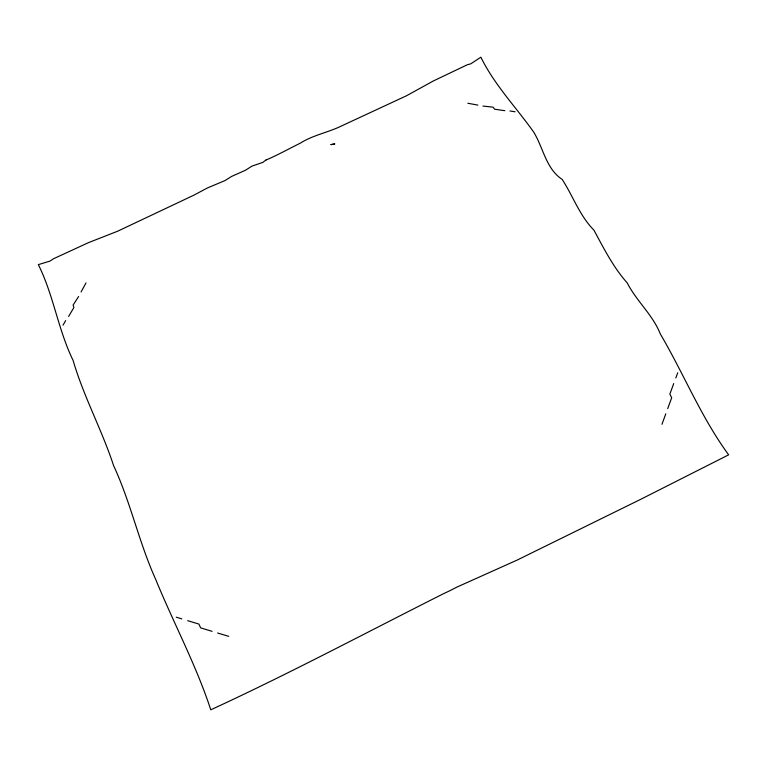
<?xml version="1.0" encoding="UTF-8"?>
<svg xmlns="http://www.w3.org/2000/svg" width="767" height="767" viewBox="0 0 767 767"><rect width="100%" height="100%" fill="white"/><g stroke="black" fill="none" stroke-linecap="round" stroke-linejoin="round"><path stroke-width="1.15" d="M661.969 424.304L665.785 413.835M675.813 377.978L677.731 372.762M673.733 383.558L669.84 394.142L671.7 397.747L667.683 408.619M85.99 282.937L81.062 291.978M63.028 325.15L65.636 320.606M78.598 296.522L73.114 305.074L73.891 307.557L68.608 316.455M504.83 110.688L494.638 109.211L493.056 107.159L482.942 106.067M509.959 110.966L515.088 111.79M477.899 105.117L467.832 103.248M217.617 633.015L228.729 636.351M176.276 617.195L181.827 618.873M187.685 620.685L198.912 624.079L200.628 627.857L212.085 631.356M265.967 160.035L262.813 162.403L252.007 166.094L245.488 170.236L231.557 176.448L225.057 180.552L207.435 187.953L193.946 195.134L117.696 231.193L88.493 242.64L53.22 258.891L50.162 261.039L38.35 264.625C53.613 295.237 58.11 329.733 73.105 360.432C83.651 396.654 101.906 429.875 113.612 465.665C130.678 502.347 138.923 542.269 155.548 579.047C173.447 622.852 196.036 664.749 210.772 709.811C289.696 673.464 366.386 632.535 443.968 593.466A29.261 4.468 -26.4 0 0 456.212 587.417L517.073 560.111L640.493 499.432L728.65 454.831C701.172 417.392 683.809 373.932 660.377 334.057C652.736 314.738 636.524 301.172 627.205 282.879C613.178 267.175 603.917 248.518 593.946 230.177C579.612 215.661 573.045 196.122 562.182 179.411C545.941 168.817 543.228 147.341 533.487 131.799C515.846 106.977 494.379 84.792 480.871 57.189L470.775 63.834L467.362 64.735L433.46 80.909L406.548 95.741L338.391 127.408C325.716 132.969 312.006 135.711 300.156 143.247C288.67 148.875 277.74 155.078 265.967 160.035M334.69 143.956L330.989 144.618L334.69 143.956"/></g></svg>
